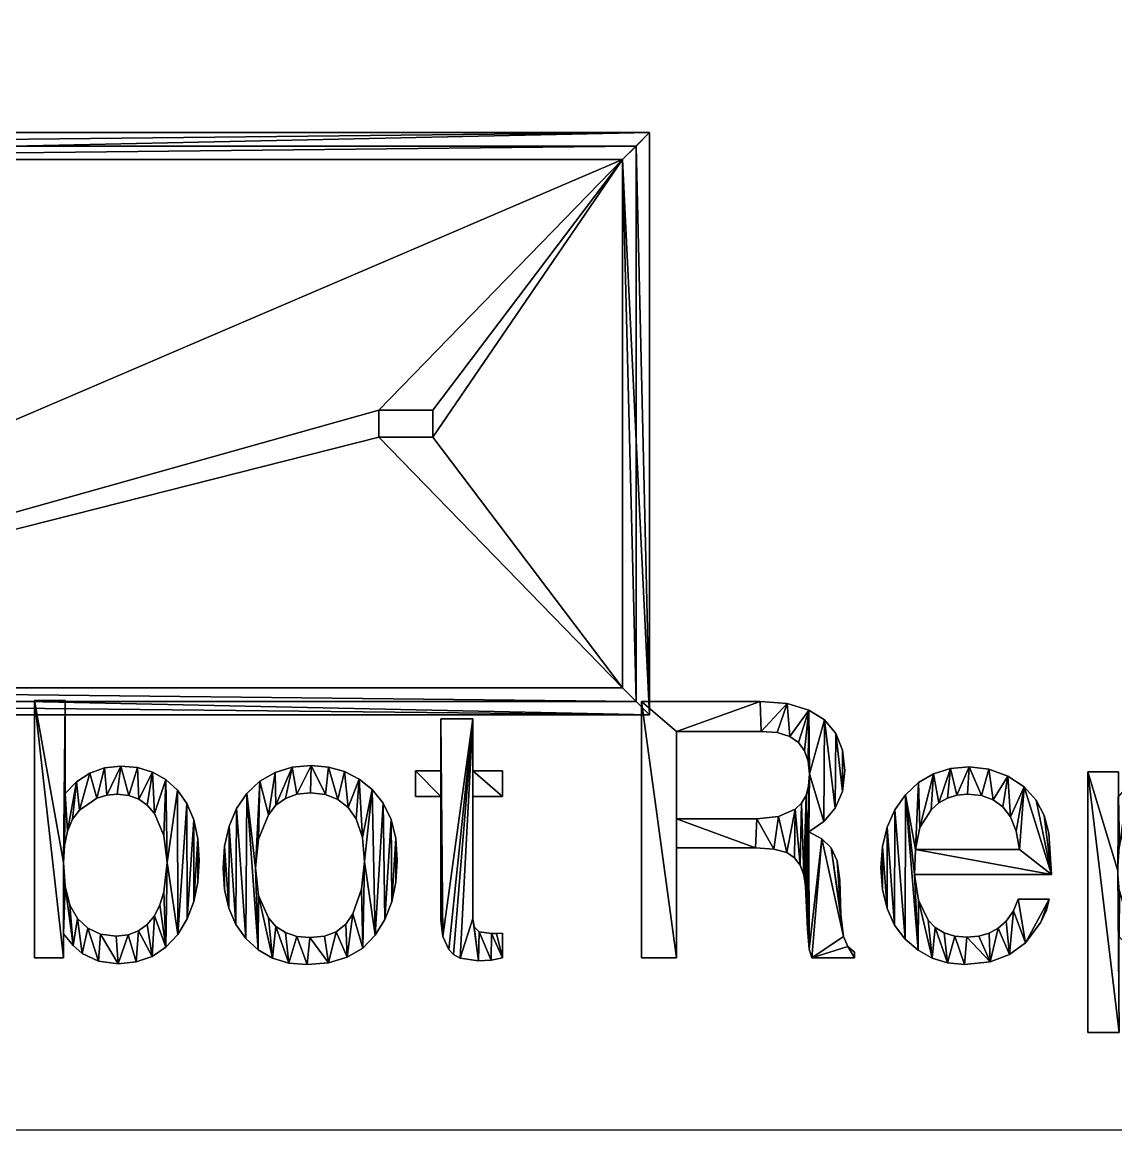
# Model space of a CAD drawing. Extents: x 12 to 260, y 24 to 184.
# Drawn here: x 53.91 to 94.28, y 24.01 to 64.91 of the extents above; entities that cross this region are included whole.
import ezdxf

# ---------------------------------------------------------------- set-up
doc = ezdxf.new("R2010")
doc.units = 0
doc.layers.get('0').update_dxf_attribs({"color": 13, "linetype": 'CONTINUOUS'})

# ---------------------------------------------------------------- blocks, each defined once
blk = doc.blocks.new('BUILD_BOX')
for p, q in [((0, 0), (248.92, 0)), ((0, 0, 149.86), (248.92, 0, 149.86))]:
    blk.add_line(p, q)
at = {"color": 254}
mesh = blk.add_polyface(dxfattribs=at)
corners = [(248.92, 0), (0, 160.02), (0, 0), (248.92, 160.02)]
mesh.append_faces([[corners[k] for k in face] for face in [(0, 1, 2), (1, 0, 3)]], dxfattribs={"vtx0": -1, "color": 254})
blk = doc.blocks.new('MAKERBOT_REPLICATOR_2X')
at = {"color": 178}
for p, q in [((36.446, 9.496, 0.051), (37.573, 9.496, 0.051)), ((36.446, 0, 0.051), (36.446, 9.496, 0.051)), ((37.573, 9.496, 0.051), (37.573, 6.062, 0.051)), ((58.853, 0, 0.051), (58.853, 9.464, 0.051)), ((65.019, 9.149, 0.051), (65.602, 8.782, 0.051)), ((51.444, 8.826, 0.051), (52.617, 8.826, 0.051)), ((51.444, 6.9, 0.051), (51.444, 8.826, 0.051)), ((52.617, 8.826, 0.051), (52.617, 6.9, 0.051)), ((65.602, 8.782, 0.051), (66.019, 8.287, 0.051)), ((60.135, 8.363, 0.051), (60.135, 5.128, 0.051)), ((64.317, 8.169, 0.051), (63.858, 8.314, 0.051)), ((66.019, 8.287, 0.051), (66.269, 7.664, 0.051)), ((64.638, 7.945, 0.051), (64.317, 8.169, 0.051)), ((64.867, 7.641, 0.051), (64.638, 7.945, 0.051)), ((65.005, 7.256, 0.051), (64.867, 7.641, 0.051)), ((66.269, 7.664, 0.051), (66.352, 6.913, 0.051)), ((38.482, 6.82, 0.051), (39.033, 7.015, 0.051)), ((39.033, 7.015, 0.051), (39.629, 7.08, 0.051)), ((39.629, 7.08, 0.051), (40.242, 7.025, 0.051)), ((40.242, 7.025, 0.051), (40.795, 6.859, 0.051)), ((45.321, 6.842, 0.051), (45.951, 7.035, 0.051)), ((45.951, 7.035, 0.051), (46.657, 7.1, 0.051)), ((46.657, 7.1, 0.051), (47.298, 7.044, 0.051)), ((47.298, 7.044, 0.051), (47.888, 6.877, 0.051)), ((65.051, 6.791, 0.051), (65.005, 7.256, 0.051)), ((69.629, 6.795, 0.051), (70.253, 6.99, 0.051)), ((70.253, 6.99, 0.051), (70.946, 7.055, 0.051)), ((70.946, 7.055, 0.051), (71.669, 6.968, 0.051)), ((71.669, 6.968, 0.051), (72.37, 6.71, 0.051)), ((37.99, 6.5, 0.051), (38.482, 6.82, 0.051)), ((40.795, 6.859, 0.051), (41.288, 6.582, 0.051)), ((41.288, 6.582, 0.051), (41.719, 6.195, 0.051)), ((44.766, 6.52, 0.051), (45.321, 6.842, 0.051)), ((47.888, 6.877, 0.051), (48.426, 6.6, 0.051)), ((48.426, 6.6, 0.051), (48.912, 6.211, 0.051)), ((50.51, 5.953, 0.051), (50.51, 6.9, 0.051)), ((50.51, 6.9, 0.051), (51.444, 6.9, 0.051)), ((52.617, 6.9, 0.051), (53.719, 6.9, 0.051)), ((53.719, 6.9, 0.051), (53.719, 5.953, 0.051)), ((65.018, 6.356, 0.051), (65.051, 6.791, 0.051)), ((66.352, 6.913, 0.051), (66.265, 6.14, 0.051)), ((69.074, 6.471, 0.051), (69.629, 6.795, 0.051)), ((72.37, 6.71, 0.051), (72.977, 6.315, 0.051)), ((75.321, 6.868, 0.051), (76.448, 6.868, 0.051)), ((75.321, -2.751, 0.051), (75.321, 6.868, 0.051)), ((37.573, 6.062, 0.051), (37.99, 6.5, 0.051)), ((41.719, 6.195, 0.051), (42.07, 5.699, 0.051)), ((44.287, 6.069, 0.051), (44.766, 6.52, 0.051)), ((48.912, 6.211, 0.051), (49.315, 5.714, 0.051)), ((64.92, 5.995, 0.051), (65.018, 6.356, 0.051)), ((66.265, 6.14, 0.051), (66.001, 5.521, 0.051)), ((68.588, 6.017, 0.051), (69.074, 6.471, 0.051)), ((72.977, 6.315, 0.051), (73.42, 5.818, 0.051)), ((38.75, 5.897, 0.051), (38.105, 5.457, 0.051)), ((39.109, 6.007, 0.051), (38.75, 5.897, 0.051)), ((39.493, 6.043, 0.051), (39.109, 6.007, 0.051)), ((39.92, 5.998, 0.051), (39.493, 6.043, 0.051)), ((40.291, 5.864, 0.051), (39.92, 5.998, 0.051)), ((40.608, 5.641, 0.051), (40.291, 5.864, 0.051)), ((43.9, 5.509, 0.051), (44.287, 6.069, 0.051)), ((45.707, 5.885, 0.051), (45.357, 5.632, 0.051)), ((46.13, 6.038, 0.051), (45.707, 5.885, 0.051)), ((46.625, 6.088, 0.051), (46.13, 6.038, 0.051)), ((47.18, 6.029, 0.051), (46.625, 6.088, 0.051)), ((47.646, 5.85, 0.051), (47.18, 6.029, 0.051)), ((48.024, 5.552, 0.051), (47.646, 5.85, 0.051)), ((51.444, 5.953, 0.051), (50.51, 5.953, 0.051)), ((53.719, 5.953, 0.051), (52.617, 5.953, 0.051)), ((64.756, 5.706, 0.051), (64.92, 5.995, 0.051)), ((68.193, 5.46, 0.051), (68.588, 6.017, 0.051)), ((70.141, 5.899, 0.051), (69.822, 5.719, 0.051)), ((70.492, 6.007, 0.051), (70.141, 5.899, 0.051)), ((70.875, 6.043, 0.051), (70.492, 6.007, 0.051)), ((71.393, 5.991, 0.051), (70.875, 6.043, 0.051)), ((71.83, 5.834, 0.051), (71.393, 5.991, 0.051)), ((72.188, 5.572, 0.051), (71.83, 5.834, 0.051)), ((73.42, 5.818, 0.051), (73.71, 5.252, 0.051)), ((38.105, 5.457, 0.051), (37.844, 5.116, 0.051)), ((40.869, 5.328, 0.051), (40.608, 5.641, 0.051)), ((42.07, 5.699, 0.051), (42.321, 5.099, 0.051)), ((43.625, 4.861, 0.051), (43.9, 5.509, 0.051)), ((45.357, 5.632, 0.051), (45.079, 5.276, 0.051)), ((48.313, 5.135, 0.051), (48.024, 5.552, 0.051)), ((49.315, 5.714, 0.051), (49.603, 5.112, 0.051)), ((63.907, 5.219, 0.051), (64.526, 5.489, 0.051)), ((64.526, 5.489, 0.051), (64.756, 5.706, 0.051)), ((66.001, 5.521, 0.051), (65.58, 5.033, 0.051)), ((67.912, 4.824, 0.051), (68.193, 5.46, 0.051)), ((69.535, 5.467, 0.051), (69.121, 4.812, 0.051)), ((69.822, 5.719, 0.051), (69.535, 5.467, 0.051)), ((72.467, 5.206, 0.051), (72.188, 5.572, 0.051)), ((37.844, 5.116, 0.051), (37.658, 4.681, 0.051)), ((42.321, 5.099, 0.051), (42.471, 4.393, 0.051)), ((48.545, 4.439, 0.051), (48.313, 5.135, 0.051)), ((49.603, 5.112, 0.051), (49.776, 4.406, 0.051)), ((65.58, 5.033, 0.051), (65.019, 4.652, 0.051)), ((72.678, 4.679, 0.051), (72.467, 5.206, 0.051)), ((37.658, 4.681, 0.051), (37.546, 4.15, 0.051)), ((43.459, 4.124, 0.051), (43.625, 4.861, 0.051)), ((65.019, 4.652, 0.051), (65.504, 4.391, 0.051)), ((67.742, 4.11, 0.051), (67.912, 4.824, 0.051)), ((69.121, 4.812, 0.051), (68.962, 4.001, 0.051)), ((72.795, 4.001, 0.051), (72.678, 4.679, 0.051)), ((37.546, 4.15, 0.051), (37.509, 3.524, 0.051)), ((42.471, 4.393, 0.051), (42.521, 3.582, 0.051)), ((43.404, 3.299, 0.051), (43.459, 4.124, 0.051)), ((49.776, 4.406, 0.051), (49.834, 3.595, 0.051)), ((65.504, 4.391, 0.051), (65.853, 4.059, 0.051)), ((67.686, 3.318, 0.051), (67.742, 4.11, 0.051)), ((60.135, 4.059, 0.051), (60.135, 0, 0.051)), ((64.207, 3.885, 0.051), (63.735, 4.015, 0.051)), ((64.492, 3.689, 0.051), (64.207, 3.885, 0.051)), ((64.702, 3.416, 0.051), (64.492, 3.689, 0.051)), ((65.853, 4.059, 0.051), (66.071, 3.577, 0.051)), ((68.962, 4.001, 0.051), (72.795, 4.001, 0.051)), ((37.509, 3.524, 0.051), (37.57, 2.643, 0.051)), ((42.521, 3.582, 0.051), (42.472, 2.799, 0.051)), ((43.456, 2.528, 0.051), (43.404, 3.299, 0.051)), ((49.834, 3.595, 0.051), (49.783, 2.797, 0.051)), ((64.836, 3.067, 0.051), (64.702, 3.416, 0.051)), ((67.742, 2.521, 0.051), (67.686, 3.318, 0.051)), ((73.987, 3.08, 0.051), (68.93, 3.08, 0.051)), ((37.57, 2.643, 0.051), (37.754, 1.946, 0.051)), ((42.472, 2.799, 0.051), (42.323, 2.084, 0.051)), ((43.613, 1.84, 0.051), (43.456, 2.528, 0.051)), ((49.783, 2.797, 0.051), (49.631, 2.071, 0.051)), ((67.91, 1.818, 0.051), (67.742, 2.521, 0.051)), ((41.073, 1.956, 0.051), (41.219, 2.419, 0.051)), ((42.323, 2.084, 0.051), (42.075, 1.439, 0.051)), ((49.631, 2.071, 0.051), (49.377, 1.418, 0.051)), ((72.576, 1.735, 0.051), (72.75, 2.165, 0.051)), ((72.75, 2.165, 0.051), (73.89, 2.165, 0.051)), ((73.89, 2.165, 0.051), (73.793, 1.763, 0.051)), ((37.754, 1.946, 0.051), (38.032, 1.447, 0.051)), ((40.869, 1.553, 0.051), (41.073, 1.956, 0.051)), ((43.875, 1.235, 0.051), (43.613, 1.84, 0.051)), ((68.19, 1.208, 0.051), (67.91, 1.818, 0.051)), ((72.312, 1.359, 0.051), (72.576, 1.735, 0.051)), ((73.793, 1.763, 0.051), (73.591, 1.318, 0.051)), ((38.032, 1.447, 0.051), (38.409, 1.09, 0.051)), ((40.606, 1.226, 0.051), (40.869, 1.553, 0.051)), ((42.075, 1.439, 0.051), (41.729, 0.863, 0.051)), ((44.241, 0.712, 0.051), (43.875, 1.235, 0.051)), ((45.079, 1.482, 0.051), (45.356, 1.16, 0.051)), ((47.584, 0.966, 0.051), (47.934, 1.238, 0.051)), ((47.934, 1.238, 0.051), (48.194, 1.62, 0.051)), ((49.377, 1.418, 0.051), (49.022, 0.838, 0.051)), ((69.426, 1.395, 0.051), (69.689, 1.117, 0.051)), ((72.018, 1.097, 0.051), (72.312, 1.359, 0.051)), ((37.871, 0.454, 0.051), (37.515, 0.883, 0.051)), ((37.515, 0.883, 0.051), (37.515, 0, 0.051)), ((38.409, 1.09, 0.051), (38.886, 0.877, 0.051)), ((38.886, 0.877, 0.051), (39.461, 0.805, 0.051)), ((39.461, 0.805, 0.051), (39.902, 0.852, 0.051)), ((39.902, 0.852, 0.051), (40.283, 0.992, 0.051)), ((40.283, 0.992, 0.051), (40.606, 1.226, 0.051)), ((41.729, 0.863, 0.051), (41.294, 0.39, 0.051)), ((45.356, 1.16, 0.051), (45.704, 0.931, 0.051)), ((45.704, 0.931, 0.051), (46.123, 0.793, 0.051)), ((47.144, 0.802, 0.051), (47.584, 0.966, 0.051)), ((49.022, 0.838, 0.051), (48.56, 0.361, 0.051)), ((52.678, 1.148, 0.051), (52.862, 0.966, 0.051)), ((52.862, 0.966, 0.051), (53.313, 0.896, 0.051)), ((53.313, 0.896, 0.051), (53.493, 0.899, 0.051)), ((53.493, 0.899, 0.051), (53.719, 0.915, 0.051)), ((53.719, 0.915, 0.051), (53.719, 0, 0.051)), ((68.582, 0.693, 0.051), (68.19, 1.208, 0.051)), ((69.689, 1.117, 0.051), (70.017, 0.919, 0.051)), ((70.017, 0.919, 0.051), (70.408, 0.8, 0.051)), ((71.294, 0.798, 0.051), (71.679, 0.91, 0.051)), ((71.679, 0.91, 0.051), (72.018, 1.097, 0.051)), ((38.205, 0.161, 0.051), (37.871, 0.454, 0.051)), ((44.697, 0.291, 0.051), (44.241, 0.712, 0.051)), ((46.123, 0.793, 0.051), (46.612, 0.747, 0.051)), ((46.612, 0.747, 0.051), (47.144, 0.802, 0.051)), ((51.734, 0.306, 0.051), (51.517, 0.784, 0.051)), ((66.301, 0.792, 0.051), (66.462, 0.422, 0.051)), ((66.462, 0.422, 0.051), (66.713, 0.213, 0.051)), ((69.054, 0.282, 0.051), (68.582, 0.693, 0.051)), ((70.408, 0.8, 0.051), (70.862, 0.76, 0.051)), ((70.862, 0.76, 0.051), (71.294, 0.798, 0.051)), ((37.515, 0, 0.051), (36.446, 0, 0.051)), ((38.807, -0.124, 0.051), (38.205, 0.161, 0.051)), ((40.783, 0.052, 0.051), (40.196, -0.151, 0.051)), ((41.294, 0.39, 0.051), (40.783, 0.052, 0.051)), ((45.226, -0.01, 0.051), (44.697, 0.291, 0.051)), ((47.986, 0.021, 0.051), (47.3, -0.183, 0.051)), ((48.56, 0.361, 0.051), (47.986, 0.021, 0.051)), ((51.912, 0.124, 0.051), (51.734, 0.306, 0.051)), ((52.155, -0.006, 0.051), (51.912, 0.124, 0.051)), ((53.719, 0, 0.051), (53.303, -0.084, 0.051)), ((60.135, 0, 0.051), (58.853, 0, 0.051)), ((65.141, 0, 0.051), (65.038, 0.316, 0.051)), ((66.713, 0, 0.051), (65.141, 0, 0.051)), ((66.713, 0.213, 0.051), (66.713, 0, 0.051)), ((69.575, -0.01, 0.051), (69.054, 0.282, 0.051)), ((39.532, -0.219, 0.051), (38.807, -0.124, 0.051)), ((40.196, -0.151, 0.051), (39.532, -0.219, 0.051)), ((45.828, -0.191, 0.051), (45.226, -0.01, 0.051)), ((46.503, -0.251, 0.051), (45.828, -0.191, 0.051)), ((47.3, -0.183, 0.051), (46.503, -0.251, 0.051)), ((52.836, -0.11, 0.051), (52.155, -0.006, 0.051)), ((53.303, -0.084, 0.051), (52.836, -0.11, 0.051)), ((70.146, -0.186, 0.051), (69.575, -0.01, 0.051)), ((70.766, -0.245, 0.051), (70.146, -0.186, 0.051)), ((76.48, -2.751, 0.051), (75.321, -2.751, 0.051))]:
    blk.add_line(p, q, dxfattribs=at)
for points in [[(58.853, 9.464, 0.051), (63.234, 9.464, 0.051), (64.222, 9.385, 0.051), (65.019, 9.149, 0.051)], [(63.858, 8.314, 0.051), (63.266, 8.363, 0.051), (60.135, 8.363, 0.051)], [(51.517, 0.784, 0.051), (51.444, 1.385, 0.051), (51.444, 5.953, 0.051)], [(52.617, 5.953, 0.051), (52.617, 1.45, 0.051), (52.678, 1.148, 0.051)], [(41.219, 2.419, 0.051), (41.336, 3.524, 0.051), (41.219, 4.519, 0.051), (40.869, 5.328, 0.051)], [(45.079, 5.276, 0.051), (44.717, 4.381, 0.051), (44.596, 3.318, 0.051), (44.717, 2.308, 0.051), (45.079, 1.482, 0.051)], [(60.135, 5.128, 0.051), (63.099, 5.128, 0.051), (63.907, 5.219, 0.051)], [(73.71, 5.252, 0.051), (73.884, 4.6, 0.051), (73.987, 3.08, 0.051)], [(48.194, 1.62, 0.051), (48.515, 2.542, 0.051), (48.622, 3.563, 0.051), (48.545, 4.439, 0.051)], [(63.735, 4.015, 0.051), (63.054, 4.059, 0.051), (60.135, 4.059, 0.051)], [(66.071, 3.577, 0.051), (66.166, 2.867, 0.051), (66.211, 1.598, 0.051), (66.301, 0.792, 0.051)], [(65.038, 0.316, 0.051), (64.974, 1.063, 0.051), (64.896, 2.641, 0.051), (64.836, 3.067, 0.051)], [(68.93, 3.08, 0.051), (69.07, 2.133, 0.051), (69.426, 1.395, 0.051)], [(73.591, 1.318, 0.051), (73.021, 0.554, 0.051), (72.429, 0.122, 0.051)], [(72.429, 0.122, 0.051), (71.713, -0.142, 0.051), (70.766, -0.245, 0.051)]]:
    blk.add_polyline3d(points, dxfattribs=at)
mesh = blk.add_polyface(dxfattribs=at)
corners = [(37.515, 0, 0.051), (36.446, 9.496, 0.051), (36.446, 0, 0.051), (37.509, 3.524, 0.051), (37.515, 0.883, 0.051), (37.57, 2.643, 0.051), (37.871, 0.454, 0.051), (37.754, 1.946, 0.051), (38.032, 1.447, 0.051), (38.205, 0.161, 0.051), (38.409, 1.09, 0.051), (38.807, -0.124, 0.051), (38.886, 0.877, 0.051), (39.532, -0.219, 0.051), (39.461, 0.805, 0.051), (39.902, 0.852, 0.051), (40.196, -0.151, 0.051), (40.283, 0.992, 0.051), (40.783, 0.052, 0.051), (40.606, 1.226, 0.051), (40.869, 1.553, 0.051), (41.294, 0.39, 0.051), (41.073, 1.956, 0.051), (41.219, 2.419, 0.051), (41.336, 3.524, 0.051), (41.729, 0.863, 0.051), (41.719, 6.195, 0.051), (42.07, 5.699, 0.051), (42.075, 1.439, 0.051), (42.321, 5.099, 0.051), (42.323, 2.084, 0.051), (42.471, 4.393, 0.051), (42.472, 2.799, 0.051), (42.521, 3.582, 0.051), (37.658, 4.681, 0.051), (37.573, 6.062, 0.051), (37.546, 4.15, 0.051), (37.99, 6.5, 0.051), (37.844, 5.116, 0.051), (38.105, 5.457, 0.051), (38.482, 6.82, 0.051), (38.75, 5.897, 0.051), (39.033, 7.015, 0.051), (39.109, 6.007, 0.051), (39.629, 7.08, 0.051), (39.493, 6.043, 0.051), (39.92, 5.998, 0.051), (40.242, 7.025, 0.051), (40.291, 5.864, 0.051), (40.795, 6.859, 0.051), (40.608, 5.641, 0.051), (40.869, 5.328, 0.051), (41.288, 6.582, 0.051), (41.219, 4.519, 0.051), (37.573, 9.496, 0.051)]
mesh.append_faces([[corners[k] for k in face] for face in [(0, 1, 2), (31, 32, 33)]], dxfattribs={"vtx0": -1, "color": 178})
mesh.append_faces([[corners[k] for k in face] for face in [(3, 4, 5), (5, 6, 7), (7, 6, 8), (8, 9, 10), (10, 11, 12), (12, 13, 14), (14, 13, 15), (15, 16, 17), (17, 18, 19), (19, 18, 20), (20, 21, 22), (22, 21, 23), (23, 21, 24), (26, 25, 27), (27, 28, 29), (29, 30, 31), (34, 35, 36), (35, 34, 37), (37, 39, 40), (40, 41, 42), (42, 43, 44), (44, 46, 47), (47, 48, 49), (49, 51, 52), (52, 24, 26), (54, 36, 35)]], dxfattribs={"vtx0": -1, "vtx1": -1, "color": 178})
mesh.append_faces([[corners[k] for k in face] for face in [(1, 0, 3), (24, 25, 26)]], dxfattribs={"vtx0": -1, "vtx1": -1, "vtx2": -1, "color": 178})
mesh.append_faces([[corners[k] for k in face] for face in [(3, 0, 4), (5, 4, 6), (8, 6, 9), (10, 9, 11), (12, 11, 13), (15, 13, 16), (17, 16, 18), (20, 18, 21), (24, 21, 25), (27, 25, 28), (29, 28, 30), (31, 30, 32), (37, 34, 38), (37, 38, 39), (40, 39, 41), (42, 41, 43), (44, 43, 45), (44, 45, 46), (47, 46, 48), (49, 48, 50), (49, 50, 51), (52, 51, 53), (52, 53, 24), (3, 54, 1), (54, 3, 36)]], dxfattribs={"vtx0": -1, "vtx2": -1, "color": 178})
mesh = blk.add_polyface(dxfattribs=at)
corners = [(63.054, 4.059, 0.051), (60.135, 5.128, 0.051), (60.135, 4.059, 0.051), (63.099, 5.128, 0.051), (63.735, 4.015, 0.051), (63.907, 5.219, 0.051), (64.207, 3.885, 0.051), (64.526, 5.489, 0.051), (64.492, 3.689, 0.051), (64.702, 3.416, 0.051), (64.756, 5.706, 0.051), (64.836, 3.067, 0.051), (64.92, 5.995, 0.051), (64.896, 2.641, 0.051), (64.974, 1.063, 0.051), (65.018, 6.356, 0.051), (65.019, 4.652, 0.051), (65.038, 0.316, 0.051), (65.504, 4.391, 0.051), (65.141, 0, 0.051), (66.301, 0.792, 0.051), (66.462, 0.422, 0.051), (66.713, 0, 0.051), (65.853, 4.059, 0.051), (66.211, 1.598, 0.051), (66.071, 3.577, 0.051), (66.166, 2.867, 0.051), (66.713, 0.213, 0.051), (65.051, 6.791, 0.051), (65.58, 5.033, 0.051), (60.135, 0, 0.051), (58.853, 9.464, 0.051), (58.853, 0, 0.051), (60.135, 8.363, 0.051), (63.234, 9.464, 0.051), (63.266, 8.363, 0.051), (64.222, 9.385, 0.051), (63.858, 8.314, 0.051), (64.317, 8.169, 0.051), (65.019, 9.149, 0.051), (64.638, 7.945, 0.051), (64.867, 7.641, 0.051), (65.005, 7.256, 0.051), (65.602, 8.782, 0.051), (66.001, 5.521, 0.051), (66.019, 8.287, 0.051), (66.265, 6.14, 0.051), (66.269, 7.664, 0.051), (66.352, 6.913, 0.051)]
mesh.append_faces([[corners[k] for k in face] for face in [(25, 24, 26), (21, 22, 27), (30, 31, 32), (47, 46, 48)]], dxfattribs={"vtx0": -1, "color": 178})
mesh.append_faces([[corners[k] for k in face] for face in [(0, 1, 2), (1, 0, 3), (3, 4, 5), (5, 6, 7), (7, 9, 10), (10, 11, 12), (12, 14, 15), (16, 17, 18), (20, 19, 21), (18, 20, 23), (23, 24, 25), (31, 33, 34), (33, 2, 1), (34, 35, 36), (36, 38, 39), (39, 28, 43), (43, 44, 45), (45, 46, 47)]], dxfattribs={"vtx0": -1, "vtx1": -1, "color": 178})
mesh.append_faces([[corners[k] for k in face] for face in [(15, 14, 16), (18, 19, 20), (31, 30, 33), (43, 28, 29)]], dxfattribs={"vtx0": -1, "vtx1": -1, "vtx2": -1, "color": 178})
mesh.append_faces([[corners[k] for k in face] for face in [(3, 0, 4), (5, 4, 6), (7, 6, 8), (7, 8, 9), (10, 9, 11), (12, 11, 13), (12, 13, 14), (16, 14, 17), (18, 17, 19), (21, 19, 22), (23, 20, 24), (16, 28, 15), (28, 16, 29), (33, 30, 2), (34, 33, 35), (36, 35, 37), (36, 37, 38), (39, 38, 40), (39, 40, 41), (39, 41, 42), (39, 42, 28), (43, 29, 44), (45, 44, 46)]], dxfattribs={"vtx0": -1, "vtx2": -1, "color": 178})
mesh = blk.add_polyface(dxfattribs=at)
corners = [(52.836, -0.11, 0.051), (52.617, 1.45, 0.051), (52.155, -0.006, 0.051), (52.678, 1.148, 0.051), (52.862, 0.966, 0.051), (53.303, -0.084, 0.051), (53.313, 0.896, 0.051), (53.719, 0, 0.051), (53.493, 0.899, 0.051), (53.719, 0.915, 0.051), (53.719, 5.953, 0.051), (52.617, 6.9, 0.051), (52.617, 5.953, 0.051), (53.719, 6.9, 0.051), (51.517, 0.784, 0.051), (51.444, 5.953, 0.051), (51.444, 1.385, 0.051), (51.444, 6.9, 0.051), (51.444, 8.826, 0.051), (52.617, 8.826, 0.051), (51.734, 0.306, 0.051), (51.912, 0.124, 0.051), (50.51, 6.9, 0.051), (50.51, 5.953, 0.051)]
mesh.append_faces([[corners[k] for k in face] for face in [(8, 7, 9), (11, 10, 13), (14, 15, 16), (15, 22, 23)]], dxfattribs={"vtx0": -1, "color": 178})
mesh.append_faces([[corners[k] for k in face] for face in [(0, 1, 2), (1, 0, 3), (3, 0, 4), (4, 5, 6), (6, 7, 8), (10, 11, 12), (17, 14, 18), (18, 14, 19), (19, 12, 11), (22, 15, 17)]], dxfattribs={"vtx0": -1, "vtx1": -1, "color": 178})
mesh.append_faces([[corners[k] for k in face] for face in [(15, 14, 17), (19, 2, 1)]], dxfattribs={"vtx0": -1, "vtx1": -1, "vtx2": -1, "color": 178})
mesh.append_faces([[corners[k] for k in face] for face in [(4, 0, 5), (6, 5, 7), (19, 14, 20), (19, 20, 21), (19, 21, 2), (19, 1, 12)]], dxfattribs={"vtx0": -1, "vtx2": -1, "color": 178})
mesh = blk.add_polyface(dxfattribs=at)
corners = [(43.456, 2.528, 0.051), (43.459, 4.124, 0.051), (43.404, 3.299, 0.051), (43.613, 1.84, 0.051), (43.625, 4.861, 0.051), (43.875, 1.235, 0.051), (43.9, 5.509, 0.051), (44.241, 0.712, 0.051), (44.287, 6.069, 0.051), (44.697, 0.291, 0.051), (44.596, 3.318, 0.051), (44.717, 2.308, 0.051), (45.226, -0.01, 0.051), (45.079, 1.482, 0.051), (45.356, 1.16, 0.051), (45.828, -0.191, 0.051), (45.704, 0.931, 0.051), (46.123, 0.793, 0.051), (46.503, -0.251, 0.051), (46.612, 0.747, 0.051), (47.3, -0.183, 0.051), (47.144, 0.802, 0.051), (47.584, 0.966, 0.051), (47.986, 0.021, 0.051), (47.934, 1.238, 0.051), (48.194, 1.62, 0.051), (48.56, 0.361, 0.051), (48.515, 2.542, 0.051), (48.622, 3.563, 0.051), (49.022, 0.838, 0.051), (48.912, 6.211, 0.051), (49.315, 5.714, 0.051), (49.377, 1.418, 0.051), (49.603, 5.112, 0.051), (49.631, 2.071, 0.051), (49.776, 4.406, 0.051), (49.783, 2.797, 0.051), (49.834, 3.595, 0.051), (44.766, 6.52, 0.051), (44.717, 4.381, 0.051), (45.079, 5.276, 0.051), (45.321, 6.842, 0.051), (45.357, 5.632, 0.051), (45.951, 7.035, 0.051), (45.707, 5.885, 0.051), (46.13, 6.038, 0.051), (46.657, 7.1, 0.051), (46.625, 6.088, 0.051), (47.18, 6.029, 0.051), (47.298, 7.044, 0.051), (47.646, 5.85, 0.051), (47.888, 6.877, 0.051), (48.024, 5.552, 0.051), (48.426, 6.6, 0.051), (48.313, 5.135, 0.051), (48.545, 4.439, 0.051)]
mesh.append_faces([[corners[k] for k in face] for face in [(0, 1, 2), (35, 36, 37)]], dxfattribs={"vtx0": -1, "color": 178})
mesh.append_faces([[corners[k] for k in face] for face in [(1, 3, 4), (4, 5, 6), (6, 7, 8), (10, 9, 11), (11, 12, 13), (13, 12, 14), (14, 15, 16), (16, 15, 17), (17, 18, 19), (19, 20, 21), (21, 20, 22), (22, 23, 24), (24, 23, 25), (25, 26, 27), (27, 26, 28), (30, 29, 31), (31, 32, 33), (33, 34, 35), (38, 40, 41), (41, 42, 43), (43, 45, 46), (46, 48, 49), (49, 50, 51), (51, 52, 53), (53, 55, 30)]], dxfattribs={"vtx0": -1, "vtx1": -1, "color": 178})
mesh.append_faces([[corners[k] for k in face] for face in [(8, 9, 10), (28, 29, 30)]], dxfattribs={"vtx0": -1, "vtx1": -1, "vtx2": -1, "color": 178})
mesh.append_faces([[corners[k] for k in face] for face in [(1, 0, 3), (4, 3, 5), (6, 5, 7), (8, 7, 9), (11, 9, 12), (14, 12, 15), (17, 15, 18), (19, 18, 20), (22, 20, 23), (25, 23, 26), (28, 26, 29), (31, 29, 32), (33, 32, 34), (35, 34, 36), (10, 38, 8), (38, 10, 39), (38, 39, 40), (41, 40, 42), (43, 42, 44), (43, 44, 45), (46, 45, 47), (46, 47, 48), (49, 48, 50), (51, 50, 52), (53, 52, 54), (53, 54, 55), (30, 55, 28)]], dxfattribs={"vtx0": -1, "vtx2": -1, "color": 178})
mesh = blk.add_polyface(dxfattribs=at)
corners = [(67.742, 2.521, 0.051), (67.742, 4.11, 0.051), (67.686, 3.318, 0.051), (67.91, 1.818, 0.051), (67.912, 4.824, 0.051), (68.19, 1.208, 0.051), (68.193, 5.46, 0.051), (68.582, 0.693, 0.051), (68.588, 6.017, 0.051), (69.054, 0.282, 0.051), (68.93, 3.08, 0.051), (69.07, 2.133, 0.051), (69.575, -0.01, 0.051), (69.426, 1.395, 0.051), (69.689, 1.117, 0.051), (70.146, -0.186, 0.051), (70.017, 0.919, 0.051), (70.408, 0.8, 0.051), (70.766, -0.245, 0.051), (70.862, 0.76, 0.051), (71.713, -0.142, 0.051), (71.294, 0.798, 0.051), (71.679, 0.91, 0.051), (72.018, 1.097, 0.051), (72.429, 0.122, 0.051), (72.312, 1.359, 0.051), (72.576, 1.735, 0.051), (73.021, 0.554, 0.051), (72.75, 2.165, 0.051), (73.89, 2.165, 0.051), (73.591, 1.318, 0.051), (73.793, 1.763, 0.051), (73.987, 3.08, 0.051), (68.962, 4.001, 0.051), (72.795, 4.001, 0.051), (72.977, 6.315, 0.051), (73.42, 5.818, 0.051), (73.71, 5.252, 0.051), (73.884, 4.6, 0.051), (69.074, 6.471, 0.051), (69.121, 4.812, 0.051), (69.629, 6.795, 0.051), (69.535, 5.467, 0.051), (69.822, 5.719, 0.051), (70.253, 6.99, 0.051), (70.141, 5.899, 0.051), (70.492, 6.007, 0.051), (70.946, 7.055, 0.051), (70.875, 6.043, 0.051), (71.393, 5.991, 0.051), (71.669, 6.968, 0.051), (71.83, 5.834, 0.051), (72.37, 6.71, 0.051), (72.188, 5.572, 0.051), (72.467, 5.206, 0.051), (72.678, 4.679, 0.051)]
mesh.append_faces([[corners[k] for k in face] for face in [(0, 1, 2), (29, 30, 31), (37, 32, 38)]], dxfattribs={"vtx0": -1, "color": 178})
mesh.append_faces([[corners[k] for k in face] for face in [(1, 3, 4), (4, 5, 6), (6, 7, 8), (10, 9, 11), (11, 12, 13), (13, 12, 14), (14, 15, 16), (16, 15, 17), (17, 18, 19), (19, 20, 21), (21, 20, 22), (22, 20, 23), (23, 24, 25), (25, 24, 26), (26, 27, 28), (28, 27, 29), (32, 33, 10), (33, 32, 34), (35, 32, 36), (36, 32, 37), (8, 33, 39), (39, 40, 41), (41, 43, 44), (44, 46, 47), (47, 49, 50), (50, 51, 52), (52, 54, 35)]], dxfattribs={"vtx0": -1, "vtx1": -1, "color": 178})
mesh.append_faces([[corners[k] for k in face] for face in [(8, 9, 10), (34, 32, 35), (33, 8, 10)]], dxfattribs={"vtx0": -1, "vtx1": -1, "vtx2": -1, "color": 178})
mesh.append_faces([[corners[k] for k in face] for face in [(1, 0, 3), (4, 3, 5), (6, 5, 7), (8, 7, 9), (11, 9, 12), (14, 12, 15), (17, 15, 18), (19, 18, 20), (23, 20, 24), (26, 24, 27), (29, 27, 30), (39, 33, 40), (41, 40, 42), (41, 42, 43), (44, 43, 45), (44, 45, 46), (47, 46, 48), (47, 48, 49), (50, 49, 51), (52, 51, 53), (52, 53, 54), (35, 54, 55), (35, 55, 34)]], dxfattribs={"vtx0": -1, "vtx2": -1, "color": 178})
mesh = blk.add_polyface(dxfattribs=at)
corners = [(76.48, -2.751, 0.051), (75.321, 6.868, 0.051), (75.321, -2.751, 0.051), (76.435, 3.208, 0.051), (76.48, 0.773, 0.051), (76.495, 2.469, 0.051), (77.17, 0.11, 0.051), (76.674, 1.849, 0.051), (76.946, 1.381, 0.051), (77.311, 1.047, 0.051), (77.761, -0.147, 0.051), (77.77, 0.846, 0.051), (78.477, -0.232, 0.051), (78.323, 0.78, 0.051), (78.712, 0.822, 0.051), (78.958, -0.194, 0.051), (79.066, 0.949, 0.051), (79.408, -0.079, 0.051), (79.386, 1.162, 0.051), (79.673, 1.459, 0.051), (79.828, 0.112, 0.051), (79.908, 1.841, 0.051), (80.217, 0.38, 0.051), (80.076, 2.307, 0.051), (80.177, 2.857, 0.051), (80.211, 3.492, 0.051), (76.495, 4.114, 0.051), (76.448, 5.953, 0.051), (76.812, 6.37, 0.051), (76.674, 4.845, 0.051), (76.943, 5.372, 0.051), (77.208, 6.681, 0.051), (77.308, 5.748, 0.051), (77.846, 6.971, 0.051), (77.768, 5.974, 0.051), (78.323, 6.05, 0.051), (78.587, 7.068, 0.051), (78.875, 5.978, 0.051), (79.151, 7.011, 0.051), (79.334, 5.765, 0.051), (79.671, 6.843, 0.051), (79.7, 5.408, 0.051), (80.147, 6.562, 0.051), (79.972, 4.909, 0.051), (80.151, 4.259, 0.051), (80.578, 6.169, 0.051), (80.733, 0.944, 0.051), (80.936, 5.671, 0.051), (81.101, 1.669, 0.051), (81.191, 5.078, 0.051), (81.322, 2.554, 0.051), (81.345, 4.388, 0.051), (81.396, 3.601, 0.051), (76.448, 6.868, 0.051)]
mesh.append_faces([[corners[k] for k in face] for face in [(0, 1, 2), (51, 50, 52)]], dxfattribs={"vtx0": -1, "color": 178})
mesh.append_faces([[corners[k] for k in face] for face in [(3, 4, 5), (5, 6, 7), (7, 6, 8), (8, 6, 9), (9, 10, 11), (11, 12, 13), (13, 12, 14), (14, 15, 16), (16, 17, 18), (18, 17, 19), (19, 20, 21), (21, 22, 23), (23, 22, 24), (24, 22, 25), (26, 27, 3), (27, 26, 28), (28, 30, 31), (31, 32, 33), (33, 35, 36), (36, 37, 38), (38, 39, 40), (40, 41, 42), (42, 44, 45), (45, 46, 47), (47, 48, 49), (49, 50, 51), (53, 3, 27)]], dxfattribs={"vtx0": -1, "vtx1": -1, "color": 178})
mesh.append_faces([[corners[k] for k in face] for face in [(1, 0, 3), (45, 25, 22)]], dxfattribs={"vtx0": -1, "vtx1": -1, "vtx2": -1, "color": 178})
mesh.append_faces([[corners[k] for k in face] for face in [(3, 0, 4), (5, 4, 6), (9, 6, 10), (11, 10, 12), (14, 12, 15), (16, 15, 17), (19, 17, 20), (21, 20, 22), (28, 26, 29), (28, 29, 30), (31, 30, 32), (33, 32, 34), (33, 34, 35), (36, 35, 37), (38, 37, 39), (40, 39, 41), (42, 41, 43), (42, 43, 44), (45, 44, 25), (45, 22, 46), (47, 46, 48), (49, 48, 50), (3, 53, 1)]], dxfattribs={"vtx0": -1, "vtx2": -1, "color": 178})
blk = doc.blocks.new('3D_PRINTER_BUILD_VOLUME')
for name, p in [('BUILD_BOX', (0, 0)), ('MAKERBOT_REPLICATOR_2X', (6.35, 6.35, 149.86))]:
    blk.add_blockref(name, p)
blk = doc.blocks.new('GROUP_4')
for p, q in [((47.5, 21.5), (0, 21.5)), ((0, 21.5), (0, 21.5, 7.5)), ((0, 21.5), (0, 0)), ((0, 21.5, 7.5), (0, 0, 7.5)), ((47.5, 21.5, 7.5), (0, 21.5, 7.5)), ((47.5, 0), (47.5, 21.5)), ((47.5, 21.5), (47.5, 21.5, 7.5)), ((47.5, 0, 7.5), (47.5, 21.5, 7.5)), ((0.5, 21, 7.5), (0.5, 21, 7)), ((0.5, 21, 7), (0.5, 0.5, 7)), ((47, 21, 7.5), (0.5, 21, 7.5)), ((0.5, 21, 7.5), (0.5, 0.5, 7.5)), ((47, 21, 7), (0.5, 21, 7)), ((47, 21, 7.5), (47, 21, 7)), ((47, 0.5, 7.5), (47, 21, 7.5)), ((47, 0.5, 7), (47, 21, 7)), ((1, 20.5), (1, 20.5, 0.5)), ((1, 20.5, 7), (1, 1, 7)), ((46.5, 20.5, 7), (1, 20.5, 7)), ((46.5, 20.5), (1, 20.5)), ((1, 20.5), (1, 1)), ((1, 20.5, 0.5), (1, 1, 0.5)), ((1, 20.5, 0.5), (1, 20.5, 7)), ((46.5, 20.5, 0.5), (1, 20.5, 0.5)), ((46.5, 1, 7), (46.5, 20.5, 7)), ((46.5, 1), (46.5, 20.5)), ((46.5, 20.5, 0.5), (46.5, 20.5, 7)), ((46.5, 20.5), (46.5, 20.5, 0.5)), ((46.5, 1, 0.5), (46.5, 20.5, 0.5)), ((0, 14.75, 2.5), (0, 14.75, 6.5)), ((0, 14.75, 2.5), (1, 14.75, 2.5)), ((0, 14.75, 6.5), (0, 6.75, 6.5)), ((0, 14.75, 6.5), (1, 14.75, 6.5)), ((0, 6.75, 2.5), (0, 14.75, 2.5)), ((1, 6.75, 2.5), (1, 14.75, 2.5)), ((1, 14.75, 2.5), (1, 14.75, 6.5)), ((1, 14.75, 6.5), (1, 6.75, 6.5)), ((39.5, 11.25, 0.5), (37.5, 11.25, 0.5)), ((37.5, 11.25, 0.5), (37.5, 10.25, 0.5)), ((37.5, 11.25), (37.5, 10.25)), ((39.5, 11.25), (37.5, 11.25)), ((37.5, 11.25, 0.5), (37.5, 11.25)), ((39.5, 10.25, 0.5), (39.5, 11.25, 0.5)), ((39.5, 11.25, 0.5), (39.5, 11.25)), ((39.5, 10.25), (39.5, 11.25)), ((37.5, 10.25, 0.5), (39.5, 10.25, 0.5)), ((37.5, 10.25), (39.5, 10.25)), ((37.5, 10.25, 0.5), (37.5, 10.25)), ((39.5, 10.25, 0.5), (39.5, 10.25)), ((0, 6.75, 6.5), (0, 6.75, 2.5)), ((0, 6.75, 2.5), (1, 6.75, 2.5)), ((0, 6.75, 6.5), (1, 6.75, 6.5)), ((1, 6.75, 6.5), (1, 6.75, 2.5)), ((1, 1, 7), (46.5, 1, 7)), ((1, 1), (1, 1, 0.5)), ((1, 1), (46.5, 1)), ((1, 1, 0.5), (1, 1, 7)), ((1, 1, 0.5), (46.5, 1, 0.5)), ((46.5, 1), (46.5, 1, 0.5)), ((46.5, 1, 0.5), (46.5, 1, 7)), ((0.5, 0.5, 7.5), (47, 0.5, 7.5)), ((0.5, 0.5, 7.5), (0.5, 0.5, 7)), ((0.5, 0.5, 7), (47, 0.5, 7)), ((47, 0.5, 7.5), (47, 0.5, 7)), ((0, 0), (47.5, 0)), ((0, 0), (0, 0, 7.5)), ((0, 0, 7.5), (47.5, 0, 7.5)), ((47.5, 0), (47.5, 0, 7.5))]:
    blk.add_line(p, q)
mesh = blk.add_polyface()
corners = [(0, 21.5, 7.5), (47.5, 21.5), (0, 21.5), (47.5, 21.5, 7.5)]
mesh.append_faces([[corners[k] for k in face] for face in [(0, 1, 2), (1, 0, 3)]], dxfattribs={"vtx0": -1})
mesh = blk.add_polyface()
corners = [(0, 0, 7.5), (0, 6.75, 6.5), (0, 0), (0, 21.5, 7.5), (0, 14.75, 6.5), (0, 14.75, 2.5), (0, 6.75, 2.5), (0, 21.5)]
mesh.append_faces([[corners[k] for k in face] for face in [(0, 1, 2), (1, 3, 4), (4, 3, 5), (2, 6, 7), (6, 2, 1), (7, 5, 3)]], dxfattribs={"vtx0": -1, "vtx1": -1})
mesh.append_faces([[corners[k] for k in face] for face in [(1, 0, 3), (7, 6, 5)]], dxfattribs={"vtx0": -1, "vtx2": -1})
mesh = blk.add_polyface()
corners = [(0, 21.5), (1, 20.5), (0, 0), (47.5, 21.5), (46.5, 20.5), (47.5, 0), (1, 1), (46.5, 1)]
mesh.append_faces([[corners[k] for k in face] for face in [(0, 1, 2), (1, 3, 4), (2, 6, 5), (6, 2, 1)]], dxfattribs={"vtx0": -1, "vtx1": -1})
mesh.append_faces([[corners[k] for k in face] for face in [(1, 0, 3), (4, 3, 5), (5, 6, 7), (5, 7, 4)]], dxfattribs={"vtx0": -1, "vtx2": -1})
mesh = blk.add_polyface()
corners = [(0, 0, 7.5), (0.5, 0.5, 7.5), (0, 21.5, 7.5), (47.5, 0, 7.5), (47, 0.5, 7.5), (47, 21, 7.5), (0.5, 21, 7.5), (47.5, 21.5, 7.5)]
mesh.append_faces([[corners[k] for k in face] for face in [(0, 1, 2), (1, 3, 4), (4, 3, 5), (2, 6, 7), (6, 2, 1), (7, 5, 3)]], dxfattribs={"vtx0": -1, "vtx1": -1})
mesh.append_faces([[corners[k] for k in face] for face in [(1, 0, 3), (7, 6, 5)]], dxfattribs={"vtx0": -1, "vtx2": -1})
mesh = blk.add_polyface()
corners = [(47.5, 21.5), (47.5, 0, 7.5), (47.5, 0), (47.5, 21.5, 7.5)]
mesh.append_faces([[corners[k] for k in face] for face in [(0, 1, 2), (1, 0, 3)]], dxfattribs={"vtx0": -1})
mesh = blk.add_polyface()
corners = [(0.5, 21, 7), (0.5, 0.5, 7.5), (0.5, 0.5, 7), (0.5, 21, 7.5)]
mesh.append_faces([[corners[k] for k in face] for face in [(0, 1, 2), (1, 0, 3)]], dxfattribs={"vtx0": -1})
mesh = blk.add_polyface()
corners = [(47, 21, 7.5), (0.5, 21, 7), (47, 21, 7), (0.5, 21, 7.5)]
mesh.append_faces([[corners[k] for k in face] for face in [(0, 1, 2), (1, 0, 3)]], dxfattribs={"vtx0": -1})
mesh = blk.add_polyface()
corners = [(0.5, 0.5, 7), (1, 1, 7), (0.5, 21, 7), (47, 0.5, 7), (46.5, 1, 7), (46.5, 20.5, 7), (1, 20.5, 7), (47, 21, 7)]
mesh.append_faces([[corners[k] for k in face] for face in [(0, 1, 2), (1, 3, 4), (4, 3, 5), (2, 6, 7), (6, 2, 1), (7, 5, 3)]], dxfattribs={"vtx0": -1, "vtx1": -1})
mesh.append_faces([[corners[k] for k in face] for face in [(1, 0, 3), (7, 6, 5)]], dxfattribs={"vtx0": -1, "vtx2": -1})
mesh = blk.add_polyface()
corners = [(47, 21, 7.5), (47, 0.5, 7), (47, 0.5, 7.5), (47, 21, 7)]
mesh.append_faces([[corners[k] for k in face] for face in [(0, 1, 2), (1, 0, 3)]], dxfattribs={"vtx0": -1})
mesh = blk.add_polyface()
corners = [(1, 1, 0.5), (1, 6.75, 2.5), (1, 1, 7), (1, 20.5, 0.5), (1, 14.75, 2.5), (1, 14.75, 6.5), (1, 6.75, 6.5), (1, 20.5, 7)]
mesh.append_faces([[corners[k] for k in face] for face in [(0, 1, 2), (1, 3, 4), (4, 3, 5), (2, 6, 7), (6, 2, 1), (7, 5, 3)]], dxfattribs={"vtx0": -1, "vtx1": -1})
mesh.append_faces([[corners[k] for k in face] for face in [(1, 0, 3), (7, 6, 5)]], dxfattribs={"vtx0": -1, "vtx2": -1})
mesh = blk.add_polyface()
corners = [(46.5, 20.5, 7), (1, 20.5, 0.5), (46.5, 20.5, 0.5), (1, 20.5, 7)]
mesh.append_faces([[corners[k] for k in face] for face in [(0, 1, 2), (1, 0, 3)]], dxfattribs={"vtx0": -1})
mesh = blk.add_polyface()
corners = [(46.5, 20.5, 0.5), (1, 1, 0.5), (1, 20.5, 0.5), (37.5, 11.25, 0.5), (39.5, 11.25, 0.5), (39.5, 10.25, 0.5), (46.5, 1, 0.5), (37.5, 10.25, 0.5)]
mesh.append_faces([[corners[k] for k in face] for face in [(0, 1, 2)]], dxfattribs={"vtx0": -1})
mesh.append_faces([[corners[k] for k in face] for face in [(3, 0, 4), (4, 0, 5), (1, 7, 6), (7, 1, 3)]], dxfattribs={"vtx0": -1, "vtx1": -1})
mesh.append_faces([[corners[k] for k in face] for face in [(1, 0, 3)]], dxfattribs={"vtx0": -1, "vtx1": -1, "vtx2": -1})
mesh.append_faces([[corners[k] for k in face] for face in [(5, 0, 6), (6, 7, 5)]], dxfattribs={"vtx0": -1, "vtx2": -1})
mesh = blk.add_polyface()
corners = [(46.5, 20.5, 7), (46.5, 1, 0.5), (46.5, 1, 7), (46.5, 20.5, 0.5)]
mesh.append_faces([[corners[k] for k in face] for face in [(0, 1, 2), (1, 0, 3)]], dxfattribs={"vtx0": -1})
mesh = blk.add_polyface()
corners = [(1, 14.75, 6.5), (0, 6.75, 6.5), (0, 14.75, 6.5), (1, 6.75, 6.5)]
mesh.append_faces([[corners[k] for k in face] for face in [(0, 1, 2), (1, 0, 3)]], dxfattribs={"vtx0": -1})
mesh = blk.add_polyface()
corners = [(1, 6.75, 2.5), (0, 14.75, 2.5), (0, 6.75, 2.5), (1, 14.75, 2.5)]
mesh.append_faces([[corners[k] for k in face] for face in [(0, 1, 2), (1, 0, 3)]], dxfattribs={"vtx0": -1})
mesh = blk.add_polyface()
corners = [(1, 14.75, 6.5), (0, 14.75, 2.5), (1, 14.75, 2.5), (0, 14.75, 6.5)]
mesh.append_faces([[corners[k] for k in face] for face in [(0, 1, 2), (1, 0, 3)]], dxfattribs={"vtx0": -1})
mesh = blk.add_polyface()
corners = [(37.5, 11.25, 0.5), (37.5, 10.25), (37.5, 10.25, 0.5), (37.5, 11.25)]
mesh.append_faces([[corners[k] for k in face] for face in [(0, 1, 2), (1, 0, 3)]], dxfattribs={"vtx0": -1})
mesh = blk.add_polyface()
corners = [(37.5, 11.25, 0.5), (39.5, 11.25), (37.5, 11.25), (39.5, 11.25, 0.5)]
mesh.append_faces([[corners[k] for k in face] for face in [(0, 1, 2), (1, 0, 3)]], dxfattribs={"vtx0": -1})
mesh = blk.add_polyface()
corners = [(39.5, 11.25), (39.5, 10.25, 0.5), (39.5, 10.25), (39.5, 11.25, 0.5)]
mesh.append_faces([[corners[k] for k in face] for face in [(0, 1, 2), (1, 0, 3)]], dxfattribs={"vtx0": -1})
mesh = blk.add_polyface()
corners = [(39.5, 10.25, 0.5), (37.5, 10.25), (39.5, 10.25), (37.5, 10.25, 0.5)]
mesh.append_faces([[corners[k] for k in face] for face in [(0, 1, 2), (1, 0, 3)]], dxfattribs={"vtx0": -1})
mesh = blk.add_polyface()
corners = [(0, 6.75, 6.5), (1, 6.75, 2.5), (0, 6.75, 2.5), (1, 6.75, 6.5)]
mesh.append_faces([[corners[k] for k in face] for face in [(0, 1, 2), (1, 0, 3)]], dxfattribs={"vtx0": -1})
mesh = blk.add_polyface()
corners = [(1, 1, 7), (46.5, 1, 0.5), (1, 1, 0.5), (46.5, 1, 7)]
mesh.append_faces([[corners[k] for k in face] for face in [(0, 1, 2), (1, 0, 3)]], dxfattribs={"vtx0": -1})
mesh = blk.add_polyface()
corners = [(0.5, 0.5, 7.5), (47, 0.5, 7), (0.5, 0.5, 7), (47, 0.5, 7.5)]
mesh.append_faces([[corners[k] for k in face] for face in [(0, 1, 2), (1, 0, 3)]], dxfattribs={"vtx0": -1})
mesh = blk.add_polyface()
corners = [(47.5, 0, 7.5), (0, 0), (47.5, 0), (0, 0, 7.5)]
mesh.append_faces([[corners[k] for k in face] for face in [(0, 1, 2), (1, 0, 3)]], dxfattribs={"vtx0": -1})

msp = doc.modelspace()

# ---------------------------------------------------------------- block references
for name, p in [('3D_PRINTER_BUILD_VOLUME', (11.576, 24.014)), ('GROUP_4', (29.575, 39.334, -0.007))]:
    msp.add_blockref(name, p)

doc.saveas('drawing.dxf')
